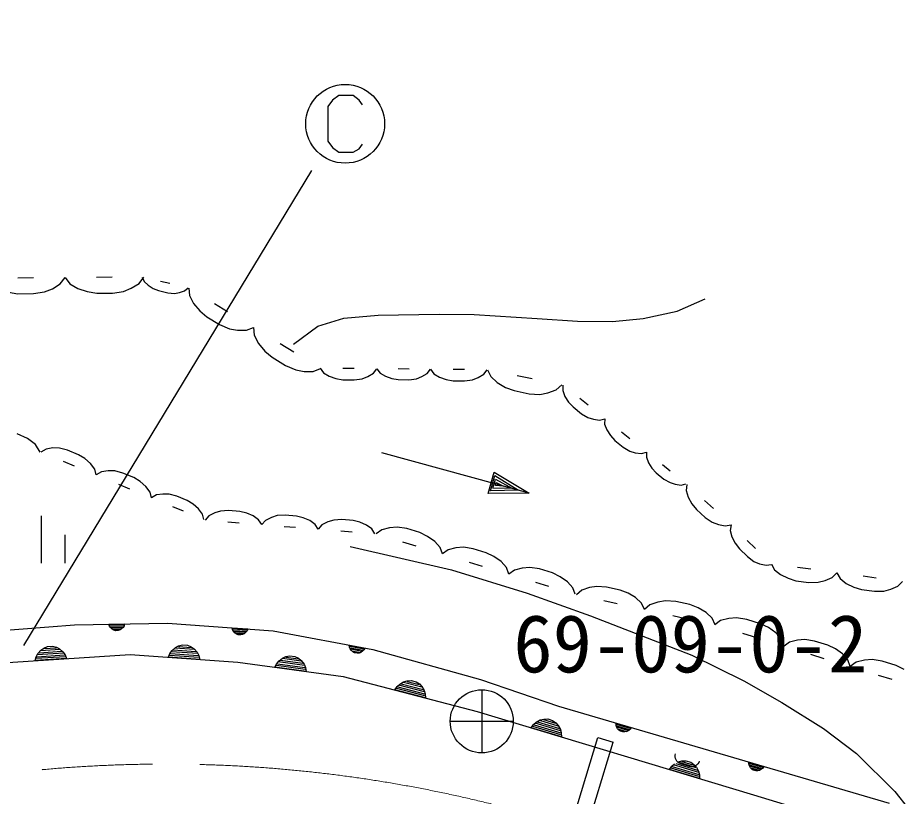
# Model space of a CAD drawing. Units: millimetres, scale not verified. Extents: x 40000 to 680000, y 20000 to 380000.
# Drawn here: x 417753 to 445826, y 315079 to 339767 of the extents above; entities that cross this region are included whole.
import ezdxf
from ezdxf.enums import TextEntityAlignment as Align

# ---------------------------------------------------------------- set-up
doc = ezdxf.new("R2010")
doc.units = ezdxf.units.MM
doc.header["$LTSCALE"] = 1000
doc.linetypes.add('CHAIN', pattern=[18.5, 12, -1.5, 3.5, -1.5])
for name, color, linetype, lineweight in [('M-BGD', 7, 'Continuous', 25), ('M-BMK', 2, 'CHAIN', 13), ('M-BMK-SRVR', 3, 'Continuous', 13), ('M-STR-HTXT', 7, 'Continuous', 13)]:
    doc.layers.add(name, color=color, linetype=linetype, lineweight=lineweight)
doc.styles.add('ＭＳ ゴシック', font='')
doc.styles.get('ＭＳ ゴシック').set_extended_font_data('MS Gothic')

# ---------------------------------------------------------------- blocks, each defined once
blk = doc.blocks.new('BUHIN1')
at = {"color": 3, "linetype": 'Continuous', "lineweight": 25}
for p, q in [((-87, 996), (87, -996)), ((-996, -87), (996, 87))]:
    blk.add_line(p, q, dxfattribs=at)
blk.add_circle((0, 0), 1000, dxfattribs=at)

msp = doc.modelspace()

# ---------------------------------------------------------------- linework, layer by layer
at = {"layer": 'M-BGD'}
for p, q in [((427933, 337302), (427733, 337152)), ((428383, 337302), (427933, 337302)), ((428582, 337152), (428383, 337302)), ((427733, 337152), (427583, 336953)), ((427583, 336953), (427583, 335853)), ((428682, 337003), (428582, 337152)), ((427583, 335853), (427733, 335654)), ((428582, 335604), (428682, 335754)), ((427733, 335654), (427933, 335504)), ((427933, 335504), (428383, 335504)), ((428383, 335504), (428582, 335604)), ((417944, 319856), (427072, 334917)), ((421602, 331343), (421751, 331544)), ((421701, 331544), (421761, 331406)), ((418254, 331516), (417754, 331512)), ((418856, 331171), (419104, 331323)), ((419104, 331323), (419253, 331524)), ((419253, 331524), (419404, 331326)), ((419404, 331326), (419655, 331178)), ((420751, 331536), (420252, 331532)), ((421354, 331191), (421602, 331343)), ((421761, 331406), (421886, 331284)), ((421886, 331284), (422047, 331185)), ((422576, 331337), (422284, 331406)), ((417458, 331060), (417758, 331013)), ((417758, 331013), (418258, 331017)), ((418258, 331017), (418607, 331070)), ((418607, 331070), (418856, 331171)), ((419655, 331178), (419956, 331080)), ((419956, 331080), (420256, 331033)), ((420256, 331033), (420755, 331037)), ((420755, 331037), (421105, 331089)), ((421105, 331089), (421354, 331191)), ((422047, 331185), (422216, 331114)), ((422216, 331114), (422507, 331045)), ((422507, 331045), (422718, 331027)), ((422718, 331027), (422878, 331050)), ((422878, 331050), (423045, 331104)), ((423045, 331104), (423160, 331200)), ((423178, 331195), (423200, 330957)), ((423200, 330957), (423330, 330709)), ((423330, 330709), (423526, 330477)), ((438653, 330465), (439549, 330849)), ((423526, 330477), (423746, 330286)), ((424405, 330445), (423996, 330695)), ((437581, 330225), (438653, 330465)), ((423746, 330286), (424155, 330036)), ((427262, 329987), (428094, 330243)), ((428094, 330243), (429182, 330339)), ((429182, 330339), (431118, 330371)), ((431118, 330371), (432222, 330355)), ((432222, 330355), (434222, 330227)), ((434222, 330227), (435502, 330147)), ((435502, 330147), (436606, 330131)), ((436606, 330131), (437581, 330225)), ((424155, 330036), (424467, 329902)), ((424467, 329902), (424722, 329859)), ((424722, 329859), (425001, 329857)), ((425001, 329857), (425224, 329946)), ((425224, 329946), (425248, 329697)), ((426494, 329411), (427262, 329987)), ((425248, 329697), (425383, 329439)), ((425383, 329439), (425587, 329197)), ((426503, 329164), (426077, 329425)), ((425587, 329197), (425816, 328998)), ((425816, 328998), (426243, 328738)), ((426243, 328738), (426567, 328598)), ((426567, 328598), (426832, 328553)), ((426832, 328553), (427124, 328551)), ((427124, 328551), (427356, 328643)), ((427340, 328653), (427446, 328508)), ((427446, 328508), (427625, 328399)), ((428419, 328643), (428059, 328646)), ((428848, 328387), (429029, 328494)), ((429029, 328494), (429138, 328636)), ((429138, 328636), (429239, 328500)), ((429239, 328500), (429408, 328396)), ((430157, 328627), (429818, 328630)), ((430563, 328385), (430734, 328486)), ((430734, 328486), (430837, 328620)), ((430837, 328620), (430943, 328476)), ((430943, 328476), (431122, 328366)), ((431916, 328610), (431556, 328614)), ((432345, 328354), (432526, 328461)), ((432526, 328461), (432635, 328604)), ((432649, 328603), (432751, 328387)), ((427625, 328399), (427840, 328325)), ((427840, 328325), (428056, 328287)), ((428056, 328287), (428416, 328283)), ((428416, 328283), (428668, 328317)), ((428668, 328317), (428848, 328387)), ((429408, 328396), (429611, 328326)), ((429611, 328326), (429815, 328290)), ((429815, 328290), (430154, 328287)), ((430154, 328287), (430392, 328319)), ((430392, 328319), (430563, 328385)), ((431122, 328366), (431337, 328292)), ((431337, 328292), (431553, 328254)), ((431553, 328254), (431913, 328251)), ((431913, 328251), (432165, 328284)), ((432165, 328284), (432345, 328354)), ((432751, 328387), (432957, 328198)), ((432957, 328198), (433220, 328046)), ((434058, 328314), (433588, 328411)), ((433220, 328046), (433492, 327941)), ((433492, 327941), (433962, 327845)), ((434555, 327870), (434818, 327963)), ((434818, 327963), (434998, 328122)), ((435038, 328114), (435033, 327944)), ((435033, 327944), (435102, 327758)), ((433962, 327845), (434300, 327824)), ((434300, 327824), (434555, 327870)), ((435102, 327758), (435218, 327577)), ((435834, 327476), (435568, 327689)), ((435218, 327577), (435356, 327423)), ((435356, 327423), (435621, 327211)), ((435621, 327211), (435828, 327089)), ((435828, 327089), (436003, 327036)), ((436199, 327009), (436364, 327051)), ((436364, 327051), (436358, 326881)), ((436003, 327036), (436199, 327009)), ((436358, 326881), (436427, 326696)), ((418060, 326428), (417737, 326572)), ((436427, 326696), (436544, 326515)), ((436544, 326515), (436681, 326361)), ((437159, 326414), (436894, 326626)), ((418322, 326234), (418060, 326428)), ((418468, 325995), (418322, 326234)), ((436681, 326361), (436946, 326149)), ((418650, 326090), (418487, 325993)), ((418869, 326123), (418650, 326090)), ((419074, 326120), (418869, 326123)), ((419334, 326054), (419074, 326120)), ((419685, 325909), (419334, 326054)), ((433967, 324690), (429294, 325967)), ((436946, 326149), (437153, 326026)), ((437153, 326026), (437328, 325973)), ((437328, 325973), (437525, 325946)), ((437525, 325946), (437689, 325989)), ((437689, 325989), (437684, 325829)), ((419189, 325703), (419540, 325558)), ((419881, 325786), (419685, 325909)), ((420062, 325629), (419881, 325786)), ((437684, 325829), (437749, 325654)), ((437749, 325654), (437858, 325484)), ((420194, 325451), (420062, 325629)), ((420241, 325267), (420194, 325451)), ((420624, 325397), (420405, 325364)), ((420828, 325394), (420624, 325397)), ((421088, 325328), (420828, 325394)), ((437858, 325484), (437988, 325339)), ((438437, 325389), (438188, 325589)), ((420405, 325364), (420241, 325267)), ((421439, 325183), (421088, 325328)), ((421635, 325061), (421439, 325183)), ((432670, 324682), (432855, 325356)), ((432745, 324765), (432877, 325247)), ((432819, 324848), (432898, 325137)), ((432855, 325356), (433967, 324690)), ((432877, 325247), (433630, 324782)), ((432898, 325137), (433437, 324834)), ((437988, 325339), (438238, 325139)), ((438238, 325139), (438432, 325024)), ((420943, 324977), (421294, 324832)), ((421816, 324903), (421635, 325061)), ((421948, 324725), (421816, 324903)), ((433437, 324834), (432819, 324848)), ((432894, 324931), (432920, 325028)), ((433148, 324913), (432894, 324931)), ((432920, 325028), (433148, 324913)), ((438432, 325024), (438597, 324974)), ((438597, 324974), (438782, 324949)), ((438782, 324949), (438936, 324989)), ((438964, 324967), (438946, 324778)), ((421995, 324541), (421948, 324725)), ((422150, 324633), (421995, 324541)), ((422358, 324664), (422150, 324633)), ((422551, 324662), (422358, 324664)), ((422798, 324599), (422551, 324662)), ((423130, 324461), (422798, 324599)), ((433967, 324690), (432670, 324682)), ((433630, 324782), (432745, 324765)), ((438946, 324778), (439009, 324566)), ((439009, 324566), (439127, 324356)), ((422660, 324266), (422993, 324129)), ((423316, 324345), (423130, 324461)), ((423488, 324196), (423316, 324345)), ((439127, 324356), (439269, 324175)), ((439806, 324200), (439525, 324455)), ((418501, 323969), (418501, 322471)), ((423613, 324028), (423488, 324196)), ((423657, 323854), (423613, 324028)), ((423813, 323973), (423694, 323838)), ((424001, 324066), (423813, 323973)), ((424186, 324124), (424001, 324066)), ((424440, 324139), (424186, 324124)), ((424799, 324110), (424440, 324139)), ((425011, 324057), (424799, 324110)), ((425220, 323968), (425011, 324057)), ((425391, 323846), (425220, 323968)), ((425979, 323979), (425794, 323922)), ((426233, 323995), (425979, 323979)), ((426591, 323966), (426233, 323995)), ((426804, 323913), (426591, 323966)), ((439269, 324175), (439550, 323919)), ((424411, 323781), (424770, 323752)), ((425487, 323694), (425391, 323846)), ((425606, 323829), (425487, 323694)), ((425794, 323922), (425606, 323829)), ((427013, 323824), (426804, 323913)), ((427184, 323702), (427013, 323824)), ((427280, 323550), (427184, 323702)), ((427399, 323685), (427280, 323550)), ((427587, 323778), (427399, 323685)), ((427772, 323835), (427587, 323778)), ((428026, 323851), (427772, 323835)), ((428384, 323822), (428026, 323851)), ((428596, 323769), (428384, 323822)), ((428806, 323680), (428596, 323769)), ((439550, 323919), (439772, 323768)), ((439772, 323768), (439964, 323696)), ((439964, 323696), (440181, 323653)), ((440181, 323653), (440367, 323688)), ((440366, 323690), (440343, 323511)), ((426204, 323637), (426563, 323608)), ((427997, 323492), (428355, 323463)), ((428976, 323558), (428806, 323680)), ((429072, 323406), (428976, 323558)), ((429292, 323532), (429115, 323402)), ((429541, 323595), (429292, 323532)), ((429777, 323615), (429541, 323595)), ((430084, 323567), (429777, 323615)), ((430505, 323439), (430084, 323567)), ((430745, 323321), (430505, 323439)), ((440343, 323511), (440396, 323308)), ((419250, 323370), (419250, 322471)), ((429956, 323147), (430377, 323019)), ((430971, 323160), (430745, 323321)), ((431143, 322970), (430971, 323160)), ((440396, 323308), (440500, 323106)), ((441138, 322936), (440881, 323187)), ((428287, 322998), (431507, 322258)), ((431218, 322763), (431143, 322970)), ((431396, 322893), (431218, 322763)), ((431644, 322955), (431396, 322893)), ((431880, 322976), (431644, 322955)), ((432187, 322928), (431880, 322976)), ((432608, 322800), (432187, 322928)), ((440500, 323106), (440630, 322930)), ((440630, 322930), (440887, 322679)), ((432848, 322682), (432608, 322800)), ((433075, 322521), (432848, 322682)), ((440887, 322679), (441092, 322528)), ((432060, 322507), (432480, 322380)), ((433247, 322331), (433075, 322521)), ((433322, 322124), (433247, 322331)), ((433748, 322316), (433499, 322254)), ((433983, 322336), (433748, 322316)), ((434291, 322289), (433983, 322336)), ((434711, 322161), (434291, 322289)), ((441092, 322528), (441271, 322454)), ((441271, 322454), (441476, 322406)), ((441476, 322406), (441653, 322434)), ((441643, 322443), (441746, 322260)), ((442891, 322277), (442475, 322332)), ((431507, 322258), (433907, 321518)), ((433499, 322254), (433322, 322124)), ((434951, 322042), (434711, 322161)), ((435178, 321882), (434951, 322042)), ((441746, 322260), (441937, 322108)), ((441937, 322108), (442176, 321991)), ((443352, 321919), (443576, 322016)), ((443576, 322016), (443723, 322166)), ((443723, 322166), (443826, 321983)), ((444971, 322000), (444555, 322055)), ((434163, 321868), (434584, 321740)), ((435350, 321691), (435178, 321882)), ((436113, 321736), (435880, 321697)), ((436423, 321713), (436113, 321736)), ((442176, 321991), (442420, 321916)), ((442420, 321916), (442836, 321861)), ((442836, 321861), (443132, 321864)), ((443132, 321864), (443352, 321919)), ((443826, 321983), (444017, 321831)), ((444017, 321831), (444256, 321714)), ((445431, 321642), (445656, 321739)), ((445656, 321739), (445803, 321889)), ((433907, 321518), (435907, 320798)), ((435425, 321485), (435350, 321691)), ((435637, 321615), (435471, 321471)), ((435880, 321697), (435637, 321615)), ((436853, 321620), (436423, 321713)), ((437101, 321521), (436853, 321620)), ((437341, 321379), (437101, 321521)), ((444256, 321714), (444500, 321639)), ((444500, 321639), (444916, 321584)), ((444916, 321584), (445212, 321587)), ((445212, 321587), (445431, 321642)), ((436330, 321284), (436760, 321190)), ((437527, 321203), (437341, 321379)), ((437619, 321003), (437527, 321203)), ((438046, 321239), (437793, 321154)), ((438291, 321280), (438046, 321239)), ((438615, 321257), (438291, 321280)), ((439064, 321159), (438615, 321257)), ((439323, 321056), (439064, 321159)), ((437793, 321154), (437619, 321003)), ((439573, 320907), (439323, 321056)), ((439769, 320724), (439573, 320907)), ((435907, 320798), (439127, 319558)), ((438517, 320808), (438966, 320710)), ((439864, 320515), (439769, 320724)), ((440036, 320653), (439850, 320518)), ((440296, 320717), (440036, 320653)), ((440543, 320737), (440296, 320717)), ((440864, 320686), (440543, 320737)), ((441303, 320551), (440864, 320686)), ((416900, 320314), (419551, 320513)), ((419551, 320513), (422503, 320573)), ((420643, 320535), (421142, 320546)), ((420664, 320476), (420643, 320535)), ((421123, 320505), (420663, 320496)), ((420695, 320427), (420664, 320476)), ((420684, 320456), (421104, 320465)), ((420746, 320378), (420695, 320427)), ((421075, 320424), (420715, 320417)), ((420796, 320349), (420746, 320378)), ((420756, 320378), (421036, 320384)), ((420857, 320330), (420796, 320349)), ((420976, 320352), (420816, 320349)), ((420937, 320332), (420857, 320330)), ((420996, 320353), (420937, 320332)), ((421046, 320384), (420996, 320353)), ((421094, 320435), (421046, 320384)), ((421123, 320485), (421094, 320435)), ((421142, 320546), (421123, 320485)), ((422503, 320573), (425848, 320329)), ((424564, 320363), (424548, 320424)), ((424548, 320424), (425046, 320388)), ((424590, 320311), (424564, 320363)), ((425023, 320349), (424565, 320383)), ((424582, 320341), (425001, 320311)), ((425022, 320329), (424988, 320282)), ((425046, 320388), (425022, 320329)), ((425848, 320329), (429013, 319731)), ((441553, 320426), (441303, 320551)), ((441789, 320257), (441553, 320426)), ((424636, 320257), (424590, 320311)), ((424968, 320273), (424609, 320299)), ((424684, 320224), (424636, 320257)), ((424646, 320257), (424925, 320236)), ((424742, 320199), (424684, 320224)), ((424863, 320211), (424704, 320222)), ((424822, 320194), (424742, 320199)), ((424883, 320209), (424822, 320194)), ((424935, 320235), (424883, 320209)), ((424988, 320282), (424935, 320235)), ((440728, 320247), (441168, 320112)), ((441968, 320057), (441789, 320257)), ((442046, 319841), (441968, 320057)), ((442709, 320051), (442473, 320031)), ((443016, 320002), (442709, 320051)), ((418483, 319714), (418579, 319780)), ((418579, 319780), (418696, 319828)), ((418580, 319760), (418979, 319786)), ((418696, 319828), (418856, 319838)), ((418856, 319838), (418978, 319806)), ((418978, 319806), (419082, 319753)), ((419082, 319753), (419188, 319660)), ((422644, 319703), (422751, 319795)), ((423347, 319732), (422749, 319775)), ((422751, 319795), (422855, 319848)), ((422853, 319828), (423252, 319799)), ((422855, 319848), (422977, 319879)), ((422977, 319879), (423137, 319867)), ((423137, 319867), (423253, 319819)), ((423253, 319819), (423349, 319752)), ((423349, 319752), (423441, 319645)), ((428273, 319810), (428264, 319873)), ((428264, 319873), (428755, 319780)), ((428293, 319755), (428273, 319810)), ((428728, 319744), (428277, 319830)), ((428289, 319787), (428701, 319709)), ((428333, 319697), (428293, 319755)), ((428755, 319780), (428724, 319725)), ((442224, 319970), (442046, 319841)), ((442473, 320031), (442224, 319970)), ((443436, 319873), (443016, 320002)), ((443675, 319753), (443436, 319873)), ((443901, 319591), (443675, 319753)), ((416287, 319250), (421319, 319579)), ((418305, 319382), (418337, 319504)), ((418337, 319504), (418390, 319608)), ((419258, 319504), (418341, 319444)), ((418357, 319505), (419234, 319563)), ((419210, 319621), (418373, 319566)), ((418390, 319608), (418483, 319714)), ((418429, 319630), (419147, 319677)), ((419083, 319733), (418485, 319694)), ((419188, 319660), (419254, 319564)), ((419254, 319564), (419302, 319447)), ((421319, 319579), (424734, 319330)), ((422528, 319491), (422577, 319608)), ((423525, 319418), (422528, 319491)), ((423489, 319481), (422572, 319548)), ((422577, 319608), (422644, 319703)), ((422597, 319606), (423474, 319542)), ((423458, 319603), (422621, 319664)), ((422685, 319720), (423403, 319667)), ((423441, 319645), (423494, 319541)), ((423494, 319541), (423525, 319418)), ((426149, 319462), (426256, 319509)), ((426253, 319489), (426650, 319436)), ((426256, 319509), (426380, 319532)), ((426380, 319532), (426539, 319511)), ((426539, 319511), (426652, 319455)), ((428664, 319675), (428311, 319742)), ((428376, 319658), (428333, 319697)), ((428343, 319695), (428618, 319643)), ((428432, 319627), (428376, 319658)), ((428553, 319625), (428396, 319654)), ((428510, 319613), (428432, 319627)), ((428573, 319621), (428510, 319613)), ((428627, 319641), (428573, 319621)), ((428686, 319681), (428627, 319641)), ((428724, 319725), (428686, 319681)), ((429013, 319731), (432428, 318784)), ((439127, 319558), (440767, 318738)), ((442886, 319582), (443307, 319453)), ((444073, 319401), (443901, 319591)), ((419302, 319447), (418305, 319382)), ((424734, 319330), (428074, 318881)), ((425909, 319172), (425964, 319286)), ((426867, 319104), (425956, 319226)), ((425964, 319286), (426037, 319377)), ((425984, 319283), (426855, 319166)), ((426844, 319228), (426012, 319340)), ((426037, 319377), (426149, 319462)), ((426079, 319391), (426792, 319295)), ((426741, 319363), (426146, 319443)), ((426652, 319455), (426743, 319383)), ((426743, 319383), (426829, 319270)), ((426829, 319270), (426875, 319163)), ((444147, 319194), (444073, 319401)), ((444333, 319329), (444147, 319194)), ((444593, 319393), (444333, 319329)), ((444840, 319413), (444593, 319393)), ((445161, 319362), (444840, 319413)), ((445600, 319227), (445161, 319362)), ((445850, 319102), (445600, 319227)), ((426899, 319039), (425909, 319172)), ((426875, 319163), (426899, 319039)), ((445025, 318923), (445465, 318788)), ((428074, 318881), (432318, 317769)), ((429782, 318557), (429865, 318639)), ((429865, 318639), (429987, 318710)), ((429909, 318648), (430605, 318466)), ((430562, 318539), (429982, 318691)), ((429987, 318710), (430099, 318743)), ((430094, 318724), (430481, 318622)), ((430099, 318743), (430225, 318751)), ((430225, 318751), (430380, 318711)), ((430380, 318711), (430486, 318642)), ((430486, 318642), (430567, 318558)), ((432428, 318784), (434896, 317937)), ((440767, 318738), (441979, 318052)), ((429713, 318452), (429782, 318557)), ((430679, 318198), (429713, 318452)), ((430656, 318266), (429767, 318499)), ((429801, 318552), (430652, 318329)), ((430648, 318392), (429836, 318605)), ((430567, 318558), (430638, 318436)), ((430638, 318436), (430671, 318324)), ((430671, 318324), (430679, 318198)), ((434896, 317937), (445375, 314862)), ((441979, 318052), (443298, 317232)), ((432318, 317769), (441081, 315120)), ((434315, 317499), (434428, 317528)), ((434422, 317509), (434804, 317393)), ((434428, 317528), (434554, 317531)), ((434554, 317531), (434707, 317485)), ((434031, 317251), (434104, 317354)), ((434987, 316962), (434031, 317251)), ((434966, 317031), (434086, 317297)), ((434104, 317354), (434190, 317433)), ((434123, 317348), (434965, 317094)), ((434963, 317157), (434159, 317400)), ((434190, 317433), (434315, 317499)), ((434234, 317440), (434923, 317232)), ((434883, 317307), (434309, 317480)), ((434707, 317485), (434810, 317412)), ((434810, 317412), (434888, 317326)), ((434888, 317326), (434955, 317201)), ((436722, 317338), (436720, 317401)), ((436720, 317401), (437199, 317261)), ((436737, 317282), (436722, 317338)), ((437169, 317228), (436728, 317357)), ((436736, 317313), (437139, 317195)), ((436771, 317220), (436737, 317282)), ((437099, 317165), (436753, 317267)), ((437199, 317261), (437163, 317209)), ((443298, 317232), (444347, 316439)), ((434955, 317201), (434984, 317088)), ((434984, 317088), (434987, 316962)), ((436810, 317177), (436771, 317220)), ((436780, 317217), (437049, 317138)), ((436862, 317141), (436810, 317177)), ((436983, 317126), (436830, 317171)), ((436939, 317118), (436862, 317141)), ((437002, 317121), (436939, 317118)), ((437059, 317135), (437002, 317121)), ((437121, 317169), (437059, 317135)), ((437163, 317209), (437121, 317169)), ((434548, 311662), (436145, 316940)), ((435022, 311501), (436624, 316795)), ((436145, 316940), (436624, 316795)), ((444347, 316439), (445563, 315236)), ((438485, 316030), (438571, 316109)), ((438615, 316116), (439304, 315908)), ((439264, 315983), (438690, 316156)), ((438696, 316175), (438809, 316204)), ((438803, 316185), (439186, 316069)), ((438809, 316204), (438935, 316207)), ((438935, 316207), (439088, 316161)), ((439088, 316161), (439191, 316088)), ((440932, 316103), (440929, 316166)), ((440929, 316166), (441409, 316026)), ((440946, 316047), (440932, 316103)), ((441378, 315993), (440937, 316122)), ((438412, 315927), (438485, 316030)), ((439368, 315638), (438412, 315927)), ((439348, 315707), (438468, 315973)), ((438504, 316024), (439346, 315770)), ((439344, 315833), (438541, 316076)), ((439191, 316088), (439270, 316002)), ((439270, 316002), (439336, 315877)), ((439336, 315877), (439365, 315764)), ((440945, 316078), (441348, 315960)), ((440980, 315985), (440946, 316047)), ((441308, 315930), (440963, 316032)), ((441020, 315942), (440980, 315985)), ((440990, 315982), (441258, 315903)), ((441072, 315906), (441020, 315942)), ((441192, 315891), (441039, 315936)), ((441148, 315883), (441072, 315906)), ((441212, 315886), (441148, 315883)), ((441268, 315900), (441212, 315886)), ((441330, 315934), (441268, 315900)), ((441373, 315974), (441330, 315934)), ((441409, 316026), (441373, 315974)), ((439365, 315764), (439368, 315638)), ((441081, 315120), (452051, 311835)), ((445563, 315236), (445986, 314685))]:
    msp.add_line(p, q, dxfattribs=at)
for points in [[(439010, 316034), (438771, 316110), (438725, 316130), (438686, 316155), (438651, 316193), (438624, 316232), (438606, 316282), (438596, 316329), (438599, 316382), (438609, 316424)], [(439357, 316197), (439340, 316154), (439311, 316109), (439271, 316069), (439234, 316046), (439187, 316025), (439136, 316017), (439091, 316018), (439048, 316026), (438808, 316096)]]:
    msp.add_lwpolyline(points, dxfattribs=at)
msp.add_circle((428133, 336403), 1249, dxfattribs=at)
at = {"layer": 'M-BMK'}
msp.add_arc((422430, 273097), 43000, 72.5507, 148.3409, dxfattribs=at)
at = {"layer": 'M-STR-HTXT'}
msp.add_arc((429555, 221296), 119902, 80.95612, 117.98026, dxfattribs=at)

# ---------------------------------------------------------------- block references
at = {"layer": 'M-BGD', "rotation": 355}
msp.add_blockref('BUHIN1', (432463, 317457), dxfattribs=at)

# ---------------------------------------------------------------- texts
at = {"layer": 'M-BMK-SRVR', "style": 'ＭＳ ゴシック'}
msp.add_text('69-09-0-2', height=1833, dxfattribs=at).set_placement((433463, 318457), align=Align.BOTTOM_LEFT)

doc.saveas('drawing.dxf')
